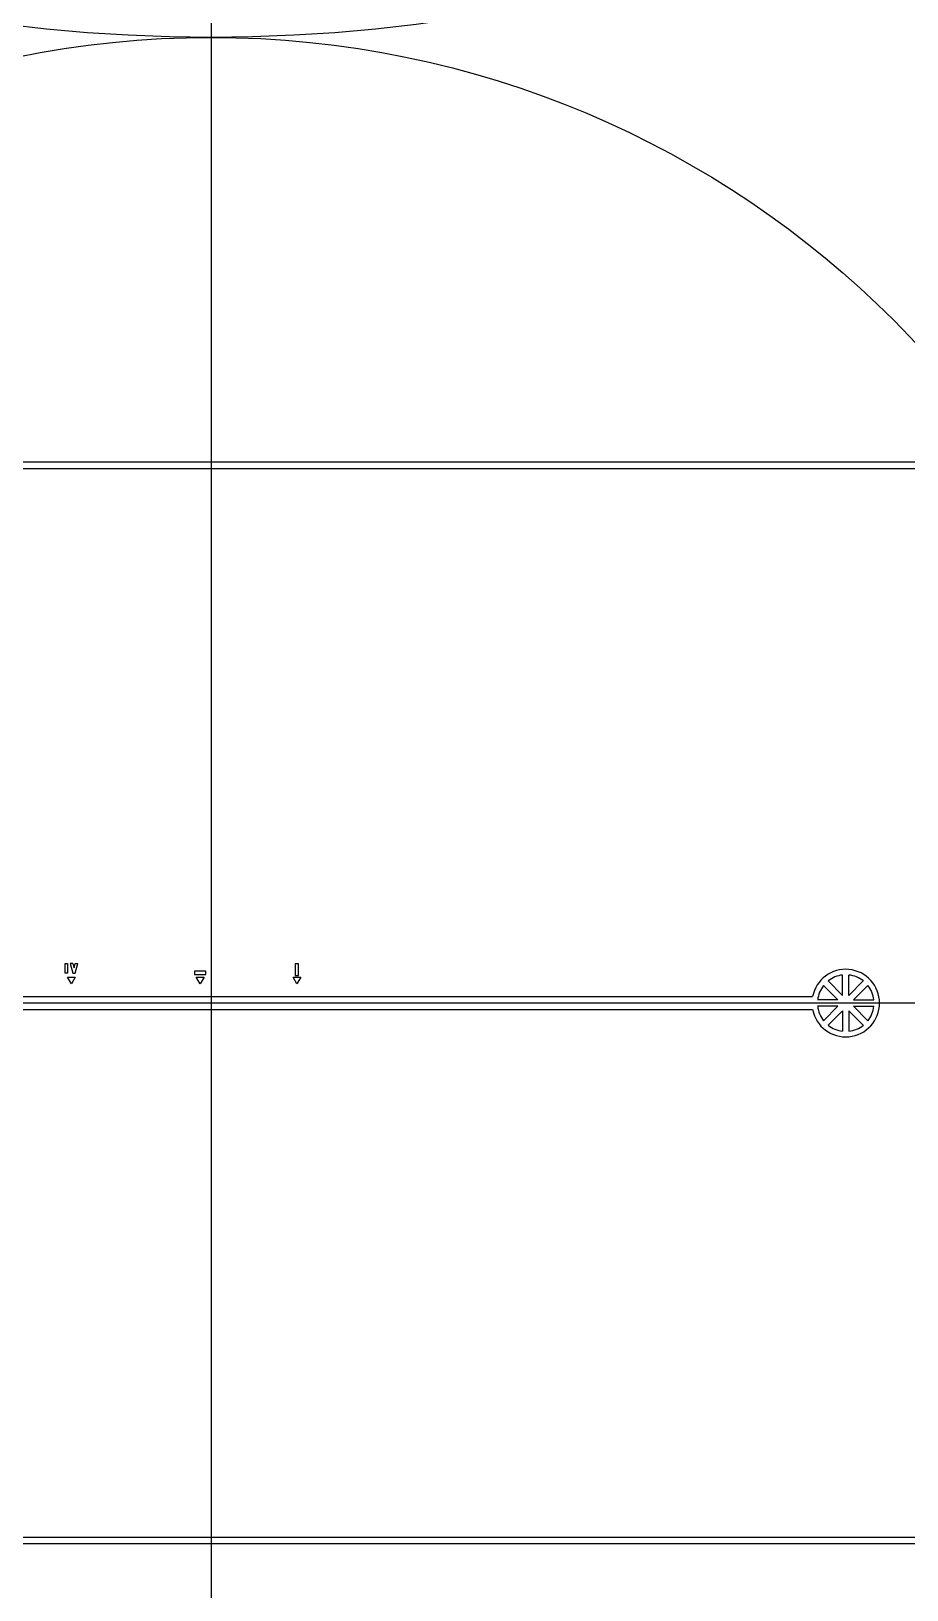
# Model space of a CAD drawing. Header units: millimetres. Extents: x 1000 to 444771, y -11148 to 590229.
# Drawn here: x 212205 to 225810, y 185887 to 210097 of the extents above; entities that cross this region are included whole.
import ezdxf

# ---------------------------------------------------------------- set-up
doc = ezdxf.new("R2010")
doc.units = ezdxf.units.MM
doc.layers.add('CLEAR', color=140, linetype='Continuous')
doc.layers.add('MASK', color=20, linetype='Continuous')

msp = doc.modelspace()

# ---------------------------------------------------------------- linework, layer by layer
for p, q in [((215000, 278500), (215000, 151500)), ((215000, 203400), (215000, 186600)), ((215000, 203400), (215000, 186600)), ((230331, 195000), (199669, 195000)), ((230331, 195000), (199669, 195000))]:
    msp.add_line(p, q)
for centre, radius in [((215000, 235000), 25000), ((215000, 195000), 25000), ((215000, 195000), 25000), ((215000, 195000), 15000), ((215000, 195000), 15000)]:
    msp.add_circle(centre, radius)
at = {"layer": 'CLEAR'}
for p, q in [((227822, 203400), (204772, 203400)), ((227822, 203400), (204772, 203400)), ((227781, 203300), (204814, 203300)), ((227781, 203300), (204814, 203300)), ((212731, 195466), (212731, 195616)), ((212731, 195616), (212771, 195616)), ((212731, 195466), (212731, 195616)), ((212731, 195616), (212771, 195616)), ((212771, 195466), (212731, 195466)), ((212771, 195466), (212731, 195466)), ((212771, 195616), (212771, 195466)), ((212771, 195616), (212771, 195466)), ((212831, 195300), (212771, 195404)), ((212771, 195404), (212891, 195404)), ((212831, 195300), (212771, 195404)), ((212771, 195404), (212891, 195404)), ((212852, 195616), (212811, 195616)), ((212811, 195616), (212851, 195466)), ((212852, 195616), (212811, 195616)), ((212811, 195616), (212851, 195466)), ((212891, 195404), (212831, 195300)), ((212891, 195404), (212831, 195300)), ((212851, 195466), (212891, 195466)), ((212851, 195466), (212891, 195466)), ((212852, 195616), (212871, 195546)), ((212852, 195616), (212871, 195546)), ((212871, 195546), (212889, 195616)), ((212871, 195546), (212889, 195616)), ((212889, 195616), (212931, 195616)), ((212889, 195616), (212931, 195616)), ((212891, 195466), (212931, 195616)), ((212891, 195466), (212931, 195616)), ((214921, 195496), (214741, 195496)), ((214741, 195496), (214741, 195446)), ((214921, 195496), (214741, 195496)), ((214741, 195496), (214741, 195446)), ((214741, 195446), (214921, 195446)), ((214741, 195446), (214921, 195446)), ((214831, 195300), (214771, 195404)), ((214771, 195404), (214891, 195404)), ((214831, 195300), (214771, 195404)), ((214771, 195404), (214891, 195404)), ((214891, 195404), (214831, 195300)), ((214891, 195404), (214831, 195300)), ((214921, 195446), (214921, 195496)), ((214921, 195446), (214921, 195496)), ((216333, 195300), (216273, 195404)), ((216273, 195404), (216393, 195404)), ((216333, 195300), (216273, 195404)), ((216273, 195404), (216393, 195404)), ((216358, 195609), (216308, 195609)), ((216308, 195609), (216308, 195429)), ((216358, 195609), (216308, 195609)), ((216308, 195609), (216308, 195429)), ((216308, 195429), (216358, 195429)), ((216308, 195429), (216358, 195429)), ((216393, 195404), (216333, 195300)), ((216393, 195404), (216333, 195300)), ((216358, 195429), (216358, 195609)), ((216358, 195429), (216358, 195609)), ((208831, 195100), (224345, 195100)), ((208831, 195100), (224345, 195100)), ((208831, 194900), (224345, 194900)), ((208831, 194900), (224345, 194900)), ((227781, 186700), (204814, 186700)), ((227781, 186700), (204814, 186700)), ((227822, 186600), (204772, 186600)), ((227822, 186600), (204772, 186600))]:
    msp.add_line(p, q, dxfattribs=at)
msp.add_arc((224861, 195000), 525, 190.9806, 169.0194, dxfattribs=at)
msp.add_arc((224861, 195000), 525, 190.9806, 169.0194, dxfattribs=at)
at = {"layer": 'MASK'}
for p, q in [((224811, 195120), (224811, 195436)), ((224811, 195120), (224811, 195436)), ((224911, 195120), (224911, 195436)), ((224911, 195120), (224911, 195436)), ((224740, 195050), (224517, 195273)), ((224740, 195050), (224517, 195273)), ((224811, 195120), (224587, 195344)), ((224811, 195120), (224587, 195344)), ((224911, 195120), (225134, 195344)), ((224911, 195120), (225134, 195344)), ((224981, 195050), (225205, 195273)), ((224981, 195050), (225205, 195273)), ((224740, 195050), (224424, 195050)), ((224740, 195050), (224424, 195050)), ((224740, 194950), (224424, 194950)), ((224740, 194950), (224424, 194950)), ((224740, 194950), (224517, 194727)), ((224740, 194950), (224517, 194727)), ((224981, 195050), (225297, 195050)), ((224981, 195050), (225297, 195050)), ((224981, 194950), (225205, 194727)), ((224981, 194950), (225297, 194950)), ((224981, 194950), (225205, 194727)), ((224981, 194950), (225297, 194950)), ((224811, 194880), (224587, 194656)), ((224811, 194880), (224587, 194656)), ((224811, 194880), (224811, 194564)), ((224811, 194880), (224811, 194564)), ((224911, 194880), (225134, 194656)), ((224911, 194880), (224911, 194564)), ((224911, 194880), (225134, 194656)), ((224911, 194880), (224911, 194564))]:
    msp.add_line(p, q, dxfattribs=at)
for start, end in [(96.5242, 128.4758), (96.5242, 128.4758), (51.5242, 83.4758), (51.5242, 83.4758), (141.5242, 173.4758), (141.5242, 173.4758), (6.5242, 38.4758), (6.5242, 38.4758), (186.5242, 218.4758), (186.5242, 218.4758), (321.5242, 353.4758), (321.5242, 353.4758), (231.5242, 263.4758), (231.5242, 263.4758), (276.5242, 308.4758), (276.5242, 308.4758)]:
    msp.add_arc((224861, 195000), 439, start, end, dxfattribs=at)

doc.saveas('drawing.dxf')
